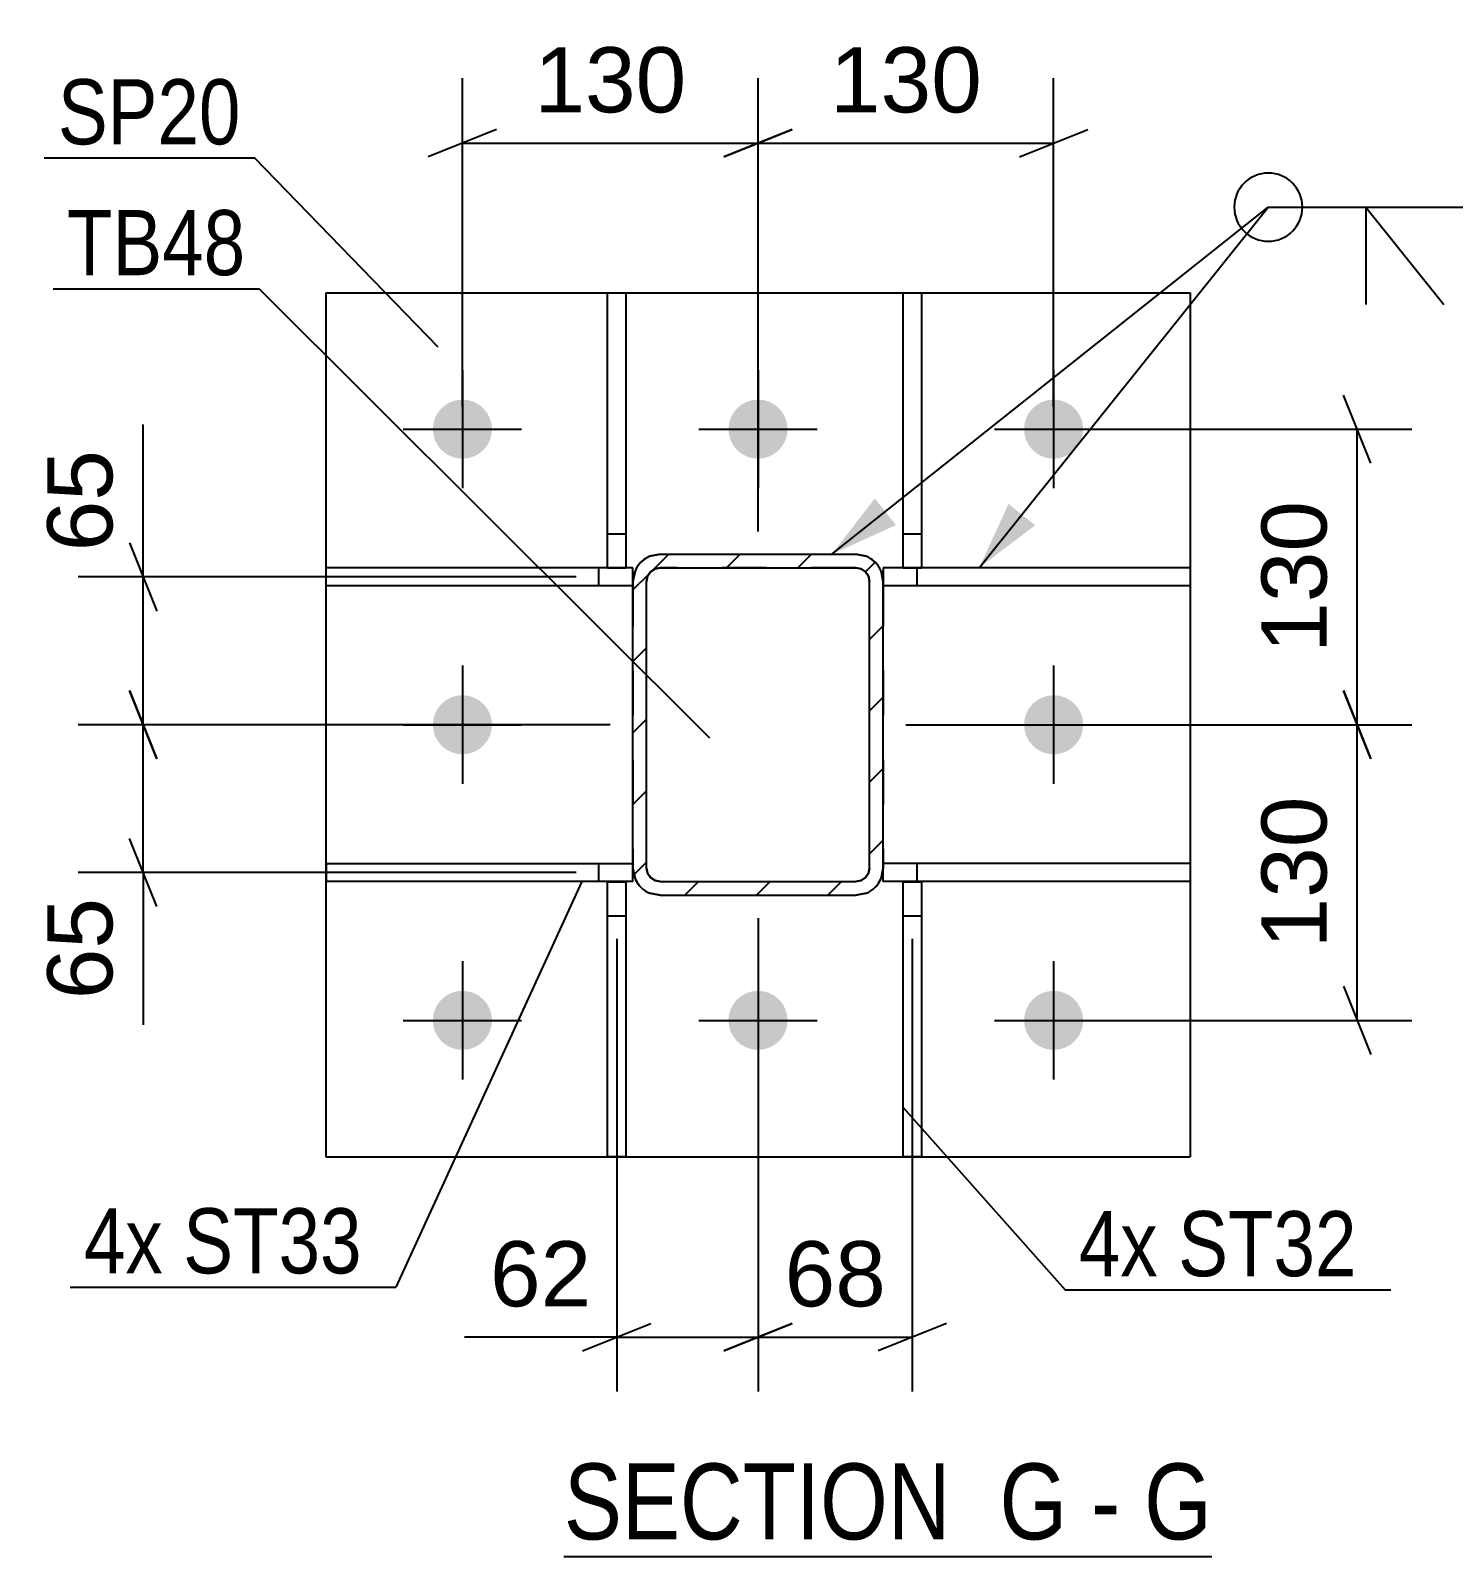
# Model space of a CAD drawing. Header units: millimetres. Extents: x 0 to 841, y 0 to 594.
# Drawn here: x 262.1 to 324.7, y 127.2 to 194.3 of the extents above; entities that cross this region are included whole.
import ezdxf

# ---------------------------------------------------------------- set-up
doc = ezdxf.new("R2010")
doc.units = ezdxf.units.MM
doc.linetypes.add('DXK_LINE_DOT2', pattern=[3.9198, 1.9599, -1.9599])
doc.linetypes.add('DXK_LINE_DOT3', pattern=[5.9187, 2.979, -0.9799, 0.9799, -0.9799])
doc.styles.add('Arial', font='ARIAL.TTF', dxfattribs={"height": 0.2})
doc.styles.add('Arial Narrow', font='ARIALN.TTF', dxfattribs={"height": 0.2})

# ---------------------------------------------------------------- blocks, each defined once
blk = doc.blocks.new('Unknown-318892572-50 - 2903')
at = {"color": 6, "linetype": 'Continuous'}
blk.add_line((285.593, 127.222), (314.094, 127.222), dxfattribs=at)
at = {"color": 0, "linetype": 'Continuous'}
for points in [[(303.701, 127.972), (303.701, 131.472), (285.593, 131.472), (285.593, 127.972)], [(307.735, 127.972), (307.735, 131.472), (304.751, 131.472), (304.751, 127.972)], [(310.06, 127.972), (310.06, 131.472), (308.785, 131.472), (308.785, 127.972)], [(314.094, 127.972), (314.094, 131.472), (311.11, 131.472), (311.11, 127.972)]]:
    blk.add_wipeout(points, dxfattribs=at)
at = {"color": 7, "linetype": 'Continuous', "style": 'Arial Narrow'}
for s, height, p in [('SECTION ', 3.3405, (285.593, 127.972)), ('G', 3.34, (304.751, 127.972)), ('G', 3.34, (311.11, 127.972)), ('-', 3.34, (308.785, 127.972))]:
    blk.add_text(s, height=height, dxfattribs=at).set_placement(p)
blk = doc.blocks.new('Part-318892572-3016 - 2903')
at = {"color": 2, "linetype": 'Continuous'}
for p, q in [((300.516, 144.803), (300.515, 156.892)), ((300.515, 156.892), (301.315, 156.892)), ((301.315, 156.892), (301.316, 144.803)), ((301.316, 144.803), (300.516, 144.803))]:
    blk.add_line(p, q, dxfattribs=at)
at = {"color": 7, "linetype": 'DXK_LINE_DOT2'}
blk.add_line((300.515, 155.392), (301.315, 155.392), dxfattribs=at)
blk = doc.blocks.new('Part-318892572-2956 - 2903')
at = {"color": 2, "linetype": 'Continuous'}
for p, q in [((275.131, 182.8), (313.131, 182.8)), ((275.131, 182.8), (275.131, 144.8)), ((313.131, 182.8), (313.131, 144.8)), ((275.131, 144.8), (313.131, 144.8))]:
    blk.add_line(p, q, dxfattribs=at)
blk = doc.blocks.new('Part-318892572-2961 - 2903')
at = {"color": 2, "linetype": 'Continuous'}
for p, q in [((313.132, 157.703), (299.632, 157.703)), ((299.632, 156.903), (299.632, 157.504)), ((313.132, 157.703), (313.132, 156.903)), ((313.132, 156.903), (299.632, 156.903))]:
    blk.add_line(p, q, dxfattribs=at)
at = {"color": 7, "linetype": 'DXK_LINE_DOT2'}
for p, q in [((299.632, 157.504), (299.632, 157.703)), ((301.132, 156.903), (301.132, 157.703))]:
    blk.add_line(p, q, dxfattribs=at)
blk = doc.blocks.new('Part-318892572-2966 - 2903')
at = {"color": 2, "linetype": 'Continuous'}
for p, q in [((299.632, 170.703), (299.632, 170.097)), ((300.516, 170.703), (299.632, 170.703)), ((313.132, 170.703), (301.316, 170.703)), ((313.132, 170.703), (313.132, 169.903)), ((313.132, 169.903), (299.632, 169.903))]:
    blk.add_line(p, q, dxfattribs=at)
at = {"color": 7, "linetype": 'DXK_LINE_DOT2'}
for p, q in [((301.316, 170.703), (300.516, 170.703)), ((301.132, 169.903), (301.132, 170.703)), ((299.632, 170.097), (299.632, 169.903))]:
    blk.add_line(p, q, dxfattribs=at)
blk = doc.blocks.new('Part-318892572-2994 - 2903')
at = {"linetype": 'Continuous'}
h = blk.add_hatch(dxfattribs=at)
h.set_pattern_fill('', scale=0.7, style=0, pattern_type=0)
h.set_pattern_definition([(45, (299.28, 170.9486), (-1.57154, 1.57154), [])])
h.paths.add_polyline_path([(299.54, 170.559), (299.28, 170.949), (298.891, 171.209), (298.431, 171.3), (289.831, 171.3), (289.372, 171.209), (288.983, 170.949), (288.723, 170.559), (288.631, 170.1), (288.631, 157.5), (288.723, 157.041), (288.983, 156.652), (289.372, 156.391), (289.831, 156.3), (298.431, 156.3), (298.891, 156.391), (299.28, 156.652), (299.54, 157.041), (299.631, 157.5), (299.631, 170.1)])
h.paths.add_polyline_path([(299.031, 157.5), (298.986, 157.27), (298.856, 157.076), (298.661, 156.946), (298.431, 156.9), (289.831, 156.9), (289.602, 156.946), (289.407, 157.076), (289.277, 157.27), (289.231, 157.5), (289.231, 170.1), (289.277, 170.33), (289.407, 170.524), (289.602, 170.654), (289.831, 170.7), (298.431, 170.7), (298.661, 170.654), (298.856, 170.524), (298.986, 170.33), (299.031, 170.1)])
at = {"color": 7, "linetype": 'DXK_LINE_DOT2'}
for p, q in [((289.372, 171.209), (289.831, 171.3)), ((289.831, 171.3), (298.431, 171.3)), ((298.431, 171.3), (298.891, 171.209)), ((288.631, 170.1), (288.723, 170.559)), ((289.407, 170.524), (289.277, 170.33)), ((289.602, 170.654), (289.407, 170.524)), ((289.831, 170.7), (289.602, 170.654)), ((298.431, 170.7), (289.831, 170.7)), ((298.661, 170.654), (298.431, 170.7)), ((298.856, 170.524), (298.661, 170.654)), ((298.986, 170.33), (298.856, 170.524)), ((299.54, 170.559), (299.631, 170.1)), ((288.631, 170.1), (288.631, 157.5)), ((289.277, 170.33), (289.231, 170.1)), ((289.231, 157.5), (289.231, 170.1)), ((299.031, 170.1), (298.986, 170.33)), ((299.031, 157.5), (299.031, 170.1)), ((299.631, 170.1), (299.631, 157.5)), ((288.723, 157.041), (288.631, 157.5)), ((289.231, 157.5), (289.277, 157.27)), ((289.277, 157.27), (289.407, 157.076)), ((289.407, 157.076), (289.602, 156.946)), ((298.661, 156.946), (298.856, 157.076)), ((298.856, 157.076), (298.986, 157.27)), ((298.986, 157.27), (299.031, 157.5)), ((299.631, 157.5), (299.54, 157.041)), ((289.831, 156.3), (289.372, 156.391)), ((289.602, 156.946), (289.831, 156.9)), ((289.831, 156.9), (298.431, 156.9)), ((298.431, 156.9), (298.661, 156.946)), ((298.891, 156.391), (298.431, 156.3)), ((289.831, 156.3), (298.431, 156.3))]:
    blk.add_line(p, q, dxfattribs=at)
at = {"color": 2, "linetype": 'Continuous'}
for p, q in [((289.831, 171.3), (289.372, 171.209)), ((289.831, 171.3), (298.431, 171.3)), ((298.891, 171.209), (298.431, 171.3)), ((288.723, 170.559), (288.631, 170.1)), ((289.277, 170.33), (289.407, 170.524)), ((289.407, 170.524), (289.602, 170.654)), ((289.602, 170.654), (289.831, 170.7)), ((289.831, 170.7), (298.431, 170.7)), ((298.431, 170.7), (298.661, 170.654)), ((298.661, 170.654), (298.856, 170.524)), ((298.856, 170.524), (298.986, 170.33)), ((299.631, 170.1), (299.54, 170.559)), ((288.631, 157.5), (288.631, 170.1)), ((289.231, 170.1), (289.277, 170.33)), ((289.231, 157.5), (289.231, 170.1)), ((298.986, 170.33), (299.031, 170.1)), ((299.031, 157.5), (299.031, 170.1)), ((299.631, 157.5), (299.631, 170.1)), ((288.631, 157.5), (288.723, 157.041)), ((289.277, 157.27), (289.231, 157.5)), ((289.407, 157.076), (289.277, 157.27)), ((289.602, 156.946), (289.407, 157.076)), ((298.856, 157.076), (298.661, 156.946)), ((298.986, 157.27), (298.856, 157.076)), ((299.031, 157.5), (298.986, 157.27)), ((299.54, 157.041), (299.631, 157.5)), ((289.372, 156.391), (289.831, 156.3)), ((289.831, 156.9), (289.602, 156.946)), ((289.831, 156.9), (298.431, 156.9)), ((298.661, 156.946), (298.431, 156.9)), ((298.431, 156.3), (298.891, 156.391)), ((289.831, 156.3), (298.431, 156.3))]:
    blk.add_line(p, q, dxfattribs=at)
at = {"color": 7, "linetype": 'DXK_LINE_DOT3'}
blk.add_line((294.131, 163.8), (294.131, 163.8), dxfattribs=at)
at = {"color": 7, "linetype": 'DXK_LINE_DOT2'}
for centre, start, end in [((289.831, 170.1), 112.50002, 157.50002), ((298.431, 170.1), 22.50002, 67.50002), ((289.831, 157.5), 202.50002, 247.50002), ((298.431, 157.5), 292.50002, 337.50002)]:
    blk.add_arc(centre, 1.2, start, end, dxfattribs=at)
at = {"color": 2, "linetype": 'Continuous'}
for centre, start, end in [((289.831, 170.1), 112.50002, 157.50002), ((298.431, 170.1), 22.50002, 67.50002), ((289.831, 157.5), 202.50002, 247.50002), ((298.431, 157.5), 292.50002, 337.50002)]:
    blk.add_arc(centre, 1.2, start, end, dxfattribs=at)
blk = doc.blocks.new('Part-318892572-3011 - 2903')
at = {"color": 2, "linetype": 'Continuous'}
for p, q in [((287.516, 144.803), (287.516, 156.892)), ((287.516, 156.892), (288.316, 156.892)), ((288.316, 156.892), (288.316, 144.803)), ((288.316, 144.803), (287.516, 144.803))]:
    blk.add_line(p, q, dxfattribs=at)
at = {"color": 7, "linetype": 'DXK_LINE_DOT2'}
blk.add_line((287.516, 155.392), (288.316, 155.392), dxfattribs=at)
blk = doc.blocks.new('Part-318892572-3021 - 2903')
at = {"color": 2, "linetype": 'Continuous'}
for p, q in [((287.517, 170.693), (287.516, 182.803)), ((287.516, 182.803), (288.316, 182.803)), ((288.316, 182.803), (288.317, 170.693)), ((288.317, 170.693), (287.517, 170.693))]:
    blk.add_line(p, q, dxfattribs=at)
at = {"color": 7, "linetype": 'DXK_LINE_DOT2'}
blk.add_line((287.517, 172.193), (288.317, 172.193), dxfattribs=at)
blk = doc.blocks.new('Part-318892572-3026 - 2903')
at = {"color": 2, "linetype": 'Continuous'}
for p, q in [((300.516, 170.693), (300.516, 182.803)), ((300.516, 182.803), (301.316, 182.803)), ((301.316, 182.803), (301.316, 170.693)), ((301.316, 170.693), (300.516, 170.693))]:
    blk.add_line(p, q, dxfattribs=at)
at = {"color": 7, "linetype": 'DXK_LINE_DOT2'}
blk.add_line((300.516, 172.193), (301.316, 172.193), dxfattribs=at)
blk = doc.blocks.new('Part-318892572-3031 - 2903')
at = {"color": 2, "linetype": 'Continuous'}
for p, q in [((275.132, 157.703), (288.631, 157.703)), ((275.132, 157.703), (275.132, 156.903)), ((288.631, 156.903), (288.631, 157.5)), ((288.631, 156.903), (275.132, 156.903))]:
    blk.add_line(p, q, dxfattribs=at)
at = {"color": 7, "linetype": 'DXK_LINE_DOT2'}
for p, q in [((287.131, 156.903), (287.131, 157.703)), ((288.631, 157.703), (288.631, 157.5))]:
    blk.add_line(p, q, dxfattribs=at)
blk = doc.blocks.new('Part-318892572-3036 - 2903')
at = {"color": 2, "linetype": 'Continuous'}
for p, q in [((275.132, 169.903), (275.132, 170.703)), ((287.517, 170.703), (275.132, 170.703)), ((288.631, 170.703), (288.317, 170.703)), ((288.631, 170.1), (288.631, 170.703)), ((288.631, 169.903), (275.132, 169.903))]:
    blk.add_line(p, q, dxfattribs=at)
at = {"color": 7, "linetype": 'DXK_LINE_DOT2'}
for p, q in [((287.131, 169.903), (287.131, 170.703)), ((288.317, 170.703), (287.517, 170.703)), ((288.631, 170.1), (288.631, 169.903))]:
    blk.add_line(p, q, dxfattribs=at)
blk = doc.blocks.new('Bolt-318892572-3076 - 2903')
at = {"linetype": 'Continuous'}
for points in [[(282.431, 176.8, -1), (279.831, 176.8, -1)], [(295.431, 176.8, -1), (292.831, 176.8, -1)], [(308.431, 176.8, -1), (305.831, 176.8, -1)], [(282.431, 163.8, -1), (279.831, 163.8, -1)], [(308.431, 163.8, -1), (305.831, 163.8, -1)], [(282.431, 150.8, -1), (279.831, 150.8, -1)], [(295.431, 150.8, -1), (292.831, 150.8, -1)], [(308.431, 150.8, -1), (305.831, 150.8, -1)]]:
    blk.add_hatch(color=1, dxfattribs=at).paths.add_polyline_path(points)
at = {"color": 1, "linetype": 'Continuous'}
for p, q in [((281.131, 179.4), (281.131, 174.2)), ((294.131, 179.4), (294.131, 174.2)), ((307.131, 179.4), (307.131, 174.2)), ((278.531, 176.8), (283.731, 176.8)), ((291.531, 176.8), (296.731, 176.8)), ((304.531, 176.8), (309.731, 176.8)), ((281.131, 166.4), (281.131, 161.2)), ((307.131, 166.4), (307.131, 161.2)), ((278.531, 163.8), (283.731, 163.8)), ((304.531, 163.8), (309.731, 163.8)), ((281.131, 153.4), (281.131, 148.2)), ((294.131, 153.4), (294.131, 148.2)), ((307.131, 153.4), (307.131, 148.2)), ((278.531, 150.8), (283.731, 150.8)), ((291.531, 150.8), (296.731, 150.8)), ((304.531, 150.8), (309.731, 150.8))]:
    blk.add_line(p, q, dxfattribs=at)
blk = doc.blocks.new('StraightDimension-318892572-3189 - 2903')
at = {"color": 7, "linetype": 'Continuous'}
for p, q in [((294.131, 155.3), (294.131, 134.472)), ((300.915, 154.392), (300.915, 134.472)), ((292.631, 136.272), (295.631, 137.472)), ((302.415, 137.472), (299.415, 136.272)), ((294.131, 136.872), (300.915, 136.872))]:
    blk.add_line(p, q, dxfattribs=at)
at = {"color": 0}
blk.add_wipeout([(300.347, 137.622), (300.347, 141.822), (294.7, 141.822), (294.7, 137.622)], dxfattribs=at)
at = {"color": 3, "style": 'Arial'}
blk.add_text('68', height=2.8652, dxfattribs=at).set_placement((295.3, 138.222))
blk = doc.blocks.new('StraightDimension-318892572-3171 - 2903')
at = {"color": 7, "linetype": 'Continuous'}
for p, q in [((266.487, 165.3), (267.687, 162.3)), ((287.631, 163.8), (264.237, 163.8)), ((267.087, 157.303), (267.087, 163.8)), ((267.687, 155.803), (266.487, 158.803)), ((286.131, 157.303), (264.237, 157.303)), ((267.087, 157.303), (267.087, 150.606)), ((267.087, 157.303), (267.087, 150.606))]:
    blk.add_line(p, q, dxfattribs=at)
at = {"color": 0}
blk.add_wipeout([(266.337, 156.778), (262.137, 156.778), (262.137, 151.131), (266.337, 151.131)], dxfattribs=at)
at = {"color": 3, "style": 'Arial'}
blk.add_text('65', height=2.8652, rotation=90.00021, dxfattribs=at).set_placement((265.737, 151.731))
blk = doc.blocks.new('StraightDimension-318892572-3133 - 2903')
at = {"color": 7, "linetype": 'Continuous'}
for p, q in [((321.086, 162.3), (319.886, 165.3)), ((300.631, 163.8), (322.886, 163.8)), ((320.486, 150.8), (320.486, 163.8)), ((319.886, 152.3), (321.086, 149.3)), ((308.131, 150.8), (322.886, 150.8))]:
    blk.add_line(p, q, dxfattribs=at)
at = {"color": 0}
blk.add_wipeout([(319.736, 161.236), (315.536, 161.236), (315.536, 153.365), (319.736, 153.365)], dxfattribs=at)
at = {"color": 3, "style": 'Arial'}
blk.add_text('130', height=2.8652, rotation=90.00021, dxfattribs=at).set_placement((319.136, 153.965))
blk = doc.blocks.new('StraightDimension-318892572-3123 - 2903')
at = {"color": 7, "linetype": 'Continuous'}
for p, q in [((321.086, 175.3), (319.886, 178.3)), ((308.131, 176.8), (322.886, 176.8)), ((320.486, 163.8), (320.486, 176.8)), ((319.886, 165.3), (321.086, 162.3)), ((300.631, 163.8), (322.886, 163.8))]:
    blk.add_line(p, q, dxfattribs=at)
at = {"color": 0}
blk.add_wipeout([(319.736, 174.236), (315.536, 174.236), (315.536, 166.365), (319.736, 166.365)], dxfattribs=at)
at = {"color": 3, "style": 'Arial'}
blk.add_text('130', height=2.8652, rotation=90.00021, dxfattribs=at).set_placement((319.136, 166.965))
blk = doc.blocks.new('StraightDimension-318892572-3144 - 2903')
at = {"color": 7, "linetype": 'Continuous'}
for p, q in [((281.131, 177.8), (281.131, 192.232)), ((294.131, 172.3), (294.131, 192.232)), ((282.631, 189.982), (279.631, 188.782)), ((292.631, 188.782), (295.631, 189.982)), ((281.131, 189.382), (294.131, 189.382))]:
    blk.add_line(p, q, dxfattribs=at)
at = {"color": 0}
blk.add_wipeout([(291.567, 190.132), (291.567, 194.332), (283.696, 194.332), (283.696, 190.132)], dxfattribs=at)
at = {"color": 3, "style": 'Arial'}
blk.add_text('130', height=2.8652, dxfattribs=at).set_placement((284.296, 190.732))
blk = doc.blocks.new('StraightDimension-318892572-3157 - 2903')
at = {"color": 7, "linetype": 'Continuous'}
for p, q in [((294.131, 172.3), (294.131, 192.232)), ((307.131, 177.8), (307.131, 192.232)), ((295.631, 189.982), (292.631, 188.782)), ((305.631, 188.782), (308.631, 189.982)), ((294.131, 189.382), (307.131, 189.382))]:
    blk.add_line(p, q, dxfattribs=at)
at = {"color": 0}
blk.add_wipeout([(304.567, 190.132), (304.567, 194.332), (296.696, 194.332), (296.696, 190.132)], dxfattribs=at)
at = {"color": 3, "style": 'Arial'}
blk.add_text('130', height=2.8652, dxfattribs=at).set_placement((297.296, 190.732))
blk = doc.blocks.new('StraightDimension-318892572-3177 - 2903')
at = {"color": 7, "linetype": 'Continuous'}
for p, q in [((267.087, 170.303), (267.087, 177)), ((267.087, 170.303), (267.087, 177)), ((266.487, 171.803), (267.687, 168.803)), ((286.131, 170.303), (264.237, 170.303)), ((267.087, 163.8), (267.087, 170.303)), ((267.687, 162.3), (266.487, 165.3)), ((287.631, 163.8), (264.237, 163.8))]:
    blk.add_line(p, q, dxfattribs=at)
at = {"color": 0}
blk.add_wipeout([(266.337, 176.475), (262.137, 176.475), (262.137, 170.828), (266.337, 170.828)], dxfattribs=at)
at = {"color": 3, "style": 'Arial'}
blk.add_text('65', height=2.8652, rotation=90.00021, dxfattribs=at).set_placement((265.737, 171.428))
blk = doc.blocks.new('StraightDimension-318892572-3184 - 2903')
at = {"color": 7, "linetype": 'Continuous'}
for p, q in [((294.131, 155.3), (294.131, 134.472)), ((287.916, 154.392), (287.916, 134.472)), ((286.416, 136.272), (289.416, 137.472)), ((295.631, 137.472), (292.631, 136.272)), ((287.916, 136.872), (281.219, 136.872)), ((287.916, 136.872), (281.219, 136.872)), ((287.916, 136.872), (294.131, 136.872))]:
    blk.add_line(p, q, dxfattribs=at)
at = {"color": 0}
blk.add_wipeout([(287.391, 137.622), (287.391, 141.822), (281.744, 141.822), (281.744, 137.622)], dxfattribs=at)
at = {"color": 3, "style": 'Arial'}
blk.add_text('62', height=2.8652, dxfattribs=at).set_placement((282.344, 138.222))
blk = doc.blocks.new('Mark-318892572-2952 - 2903')
at = {"color": 30, "linetype": 'Continuous'}
for p in [(262.744, 188.727), (280.07, 180.404)]:
    blk.add_line(p, (271.983, 188.727), dxfattribs=at)
at = {"color": 0}
blk.add_wipeout([(271.383, 189.327), (271.383, 192.327), (263.344, 192.327), (263.344, 189.327)], dxfattribs=at)
blk.add_wipeout([(271.383, 189.327), (271.383, 192.327), (263.344, 192.327), (263.344, 189.327)], dxfattribs=at)
at = {"color": 3, "style": 'Arial Narrow'}
blk.add_text('SP20', height=2.8633, dxfattribs=at).set_placement((263.344, 189.327))
blk = doc.blocks.new('Mark-318892572-2990 - 2903')
at = {"color": 30, "linetype": 'Continuous'}
for p in [(263.137, 182.972), (292.019, 163.21)]:
    blk.add_line(p, (272.191, 182.972), dxfattribs=at)
at = {"color": 0}
blk.add_wipeout([(271.591, 183.572), (271.591, 186.572), (263.737, 186.572), (263.737, 183.572)], dxfattribs=at)
blk.add_wipeout([(271.591, 183.572), (271.591, 186.572), (263.737, 186.572), (263.737, 183.572)], dxfattribs=at)
at = {"color": 3, "style": 'Arial Narrow'}
blk.add_text('TB48', height=2.8633, dxfattribs=at).set_placement((263.737, 183.572))
blk = doc.blocks.new('WeldMark-318892572-3194 - 2903')
at = {"linetype": 'Continuous'}
for points in [[(300.198, 172.581), (297.383, 171.3), (299.264, 173.755)], [(306.319, 172.574), (303.857, 170.703), (305.149, 173.512)]]:
    blk.add_hatch(color=30, dxfattribs=at).paths.add_polyline_path(points)
at = {"color": 30, "linetype": 'Continuous'}
for p, q in [((297.383, 171.3), (316.573, 186.564)), ((303.857, 170.703), (316.573, 186.564)), ((316.573, 186.564), (325.573, 186.564))]:
    blk.add_line(p, q, dxfattribs=at)
at = {"color": 3, "linetype": 'Continuous'}
for q in [(324.288, 182.278), (320.859, 182.278)]:
    blk.add_line((320.859, 186.564), q, dxfattribs=at)
for start, end in [(90, 270), (270, 90)]:
    blk.add_arc((316.573, 186.564), 1.5, start, end, dxfattribs=at)
at = {"color": 0, "linetype": 'Continuous'}
blk.add_wipeout([(336.949, 185.664), (336.949, 188.664), (329.173, 188.664), (329.173, 185.664)], dxfattribs=at)
blk.add_wipeout([(336.949, 185.664), (336.949, 188.664), (329.173, 188.664), (329.173, 185.664)], dxfattribs=at)
at = {"color": 3, "linetype": 'Continuous'}
for q in [(329.859, 190.849), (329.859, 182.278)]:
    blk.add_line((325.573, 186.564), q, dxfattribs=at)
at = {"color": 3, "linetype": 'Continuous', "style": 'Arial'}
blk.add_text('TYP', height=2.8652, dxfattribs=at).set_placement((329.173, 185.664))
blk = doc.blocks.new('MarkSet-318892572-3244 - 2903')
at = {"color": 30, "linetype": 'Continuous'}
for p in [(286.377, 156.903), (263.884, 139.073)]:
    blk.add_line(p, (278.21, 139.073), dxfattribs=at)
at = {"color": 0}
for points in [[(267.956, 139.673), (267.956, 142.673), (264.484, 142.673), (264.484, 139.673)], [(276.71, 139.673), (276.71, 142.673), (268.856, 142.673), (268.856, 139.673)]]:
    blk.add_wipeout(points, dxfattribs=at)
for points in [[(267.956, 139.673), (267.956, 142.673), (264.484, 142.673), (264.484, 139.673)], [(276.71, 139.673), (276.71, 142.673), (268.856, 142.673), (268.856, 139.673)]]:
    blk.add_wipeout(points, dxfattribs=at)
at = {"color": 3, "style": 'Arial Narrow'}
for s, p in [('4x', (264.484, 139.673)), ('ST33', (268.856, 139.673))]:
    blk.add_text(s, height=2.8633, dxfattribs=at).set_placement(p)
blk = doc.blocks.new('MarkSet-318892572-3274 - 2903')
at = {"color": 30, "linetype": 'Continuous'}
for p, q in [((300.516, 146.975), (307.639, 138.948)), ((307.639, 138.948), (321.965, 138.948))]:
    blk.add_line(p, q, dxfattribs=at)
at = {"color": 0}
for points in [[(311.711, 139.548), (311.711, 142.548), (308.239, 142.548), (308.239, 139.548)], [(320.465, 139.548), (320.465, 142.548), (312.611, 142.548), (312.611, 139.548)]]:
    blk.add_wipeout(points, dxfattribs=at)
for points in [[(311.711, 139.548), (311.711, 142.548), (308.239, 142.548), (308.239, 139.548)], [(320.465, 139.548), (320.465, 142.548), (312.611, 142.548), (312.611, 139.548)]]:
    blk.add_wipeout(points, dxfattribs=at)
at = {"color": 3, "style": 'Arial Narrow'}
for s, p in [('4x', (308.239, 139.548)), ('ST32', (312.611, 139.548))]:
    blk.add_text(s, height=2.8633, dxfattribs=at).set_placement(p)

msp = doc.modelspace()

# ---------------------------------------------------------------- block references
for name in ['Part-318892572-2956 - 2903', 'Part-318892572-3021 - 2903', 'Part-318892572-3026 - 2903', 'Bolt-318892572-3076 - 2903', 'Part-318892572-2994 - 2903', 'Part-318892572-3036 - 2903', 'Part-318892572-2966 - 2903', 'Part-318892572-3031 - 2903', 'Part-318892572-2961 - 2903', 'Part-318892572-3011 - 2903', 'Part-318892572-3016 - 2903', 'Unknown-318892572-50 - 2903']:
    msp.add_blockref(name, (0, 0))

# ---------------------------------------------------------------- next in the draw order: block references
for name in ['StraightDimension-318892572-3144 - 2903', 'StraightDimension-318892572-3171 - 2903', 'StraightDimension-318892572-3189 - 2903']:
    msp.add_blockref(name, (0, 0))

# ---------------------------------------------------------------- next in the draw order: block references
for name in ['Mark-318892572-2952 - 2903', 'StraightDimension-318892572-3177 - 2903', 'StraightDimension-318892572-3133 - 2903', 'StraightDimension-318892572-3184 - 2903', 'MarkSet-318892572-3274 - 2903']:
    msp.add_blockref(name, (0, 0))

# ---------------------------------------------------------------- next in the draw order: block references
for name in ['Mark-318892572-2990 - 2903', 'StraightDimension-318892572-3123 - 2903', 'MarkSet-318892572-3244 - 2903']:
    msp.add_blockref(name, (0, 0))

# ---------------------------------------------------------------- next in the draw order: block references
msp.add_blockref('StraightDimension-318892572-3157 - 2903', (0, 0))

# ---------------------------------------------------------------- next in the draw order: block references
msp.add_blockref('WeldMark-318892572-3194 - 2903', (0, 0))

doc.saveas('drawing.dxf')
